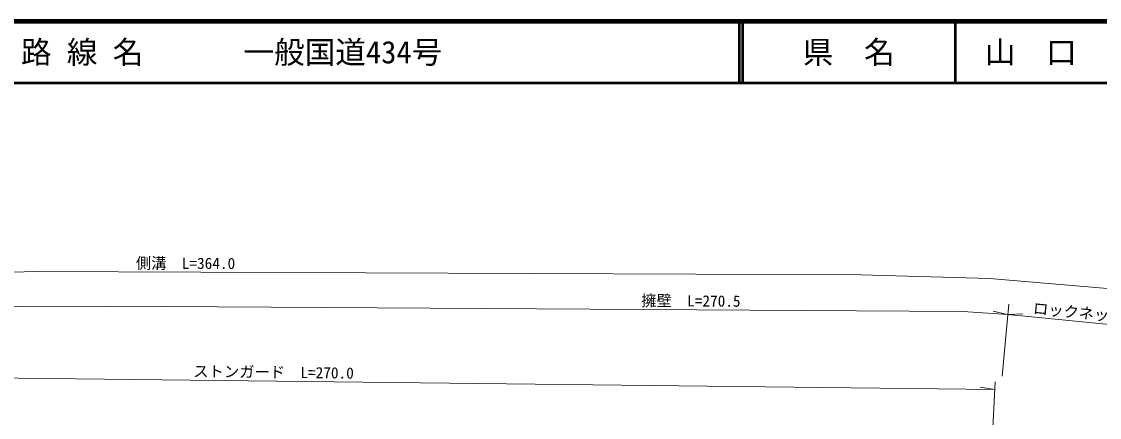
# Model space of a CAD drawing. Units: millimetres at full size, sheet at 1:1000; details may follow other scales. Extents: x 40000 to 680000, y 20000 to 380000.
# Drawn here: x 180473 to 356592, y 315329 to 380000 of the extents above; entities that cross this region are included whole.
import ezdxf
from ezdxf.enums import TextEntityAlignment as Align

# ---------------------------------------------------------------- set-up
doc = ezdxf.new("R2010")
doc.units = ezdxf.units.MM
doc.header["$LTSCALE"] = 1000
for name, color, linetype, lineweight in [('M-STR-HTXT', 7, 'Continuous', 13), ('M-TTL', 2, 'Continuous', 140), ('M-TTL-LINE', 7, 'Continuous', 50)]:
    doc.layers.add(name, color=color, linetype=linetype, lineweight=lineweight)
doc.layers.add('M-TTL-TXT', color=7, linetype='Continuous')
doc.styles.add('ＭＳ ゴシック', font='')
doc.styles.get('ＭＳ ゴシック').set_extended_font_data('MS Gothic')

msp = doc.modelspace()

# ---------------------------------------------------------------- linework, layer by layer
at = {"layer": 'M-STR-HTXT'}
for p, q in [((341770, 333848), (340691, 322087)), ((341593, 332138), (339207, 332714)), ((341613, 332136), (344065, 332240)), ((339581, 321141), (338460, 301212)), ((339511, 319899), (337084, 320269))]:
    msp.add_line(p, q, dxfattribs=at)
for points in [[(430155, 342578), (417968, 339125), (408693, 337427), (398160, 336262), (384720, 335543), (373243, 335562), (357240, 336458), (338616, 338027), (317598, 338630), (182824, 339145), (167524, 338731), (154740, 337472), (139737, 335094), (123564, 331467), (102456, 326411), (81653, 323010), (65661, 321092)], [(66139, 315854), (80806, 317288), (94599, 319361), (107129, 321624), (116939, 324091), (122933, 325915), (129763, 327575), (140023, 329397), (149814, 330830), (162491, 332366), (180116, 333444), (195117, 333528), (334293, 332624), (341613, 332136)], [(341613, 332136), (362652, 330086), (374061, 329413), (384400, 329200), (398293, 329765)], [(339511, 319899), (170477, 321862), (158887, 321823), (152227, 321232), (144029, 320053), (128932, 317284), (97000, 310758), (87870, 309258), (74933, 307549), (69603, 307174), (66942, 307052)]]:
    msp.add_lwpolyline(points, dxfattribs=at)
at = {"layer": 'M-TTL'}
msp.add_line((680000, 380000), (40000, 380000), dxfattribs=at)
at = {"layer": 'M-TTL-LINE'}
for p, q in [((297750, 380000), (297750, 370000)), ((298250, 380000), (298250, 370000)), ((333000, 380000), (333000, 370000)), ((40000, 370000), (680000, 370000))]:
    msp.add_line(p, q, dxfattribs=at)

# ---------------------------------------------------------------- texts
at = {"layer": 'M-STR-HTXT', "style": 'ＭＳ ゴシック'}
for s, rotation, p in [('側溝\u3000L=364.0', 359.781, (199147, 339083)), ('擁壁\u3000L=270.5', 359.628, (281718, 332966)), ('ロックネット', 354.435, (345615, 331746)), ('ストンガード\u3000L=270.0', 359.335, (208517, 321420))]:
    msp.add_text(s, height=1833, rotation=rotation, dxfattribs=at).set_placement(p, align=Align.BOTTOM_LEFT)
at = {"layer": 'M-TTL-TXT', "style": 'ＭＳ ゴシック'}
for s, p in [('路 線 名', (180380, 375000)), ('一般国道434号', (216734, 375000))]:
    msp.add_text(s, height=3666, dxfattribs=at).set_placement(p, align=Align.MIDDLE_LEFT)
for s, p in [('県\u3000名', (315625, 375000)), ('山\u3000口\u3000県', (350375, 375000))]:
    msp.add_text(s, height=3666, dxfattribs=at).set_placement(p, align=Align.MIDDLE_CENTER)

doc.saveas('drawing.dxf')
